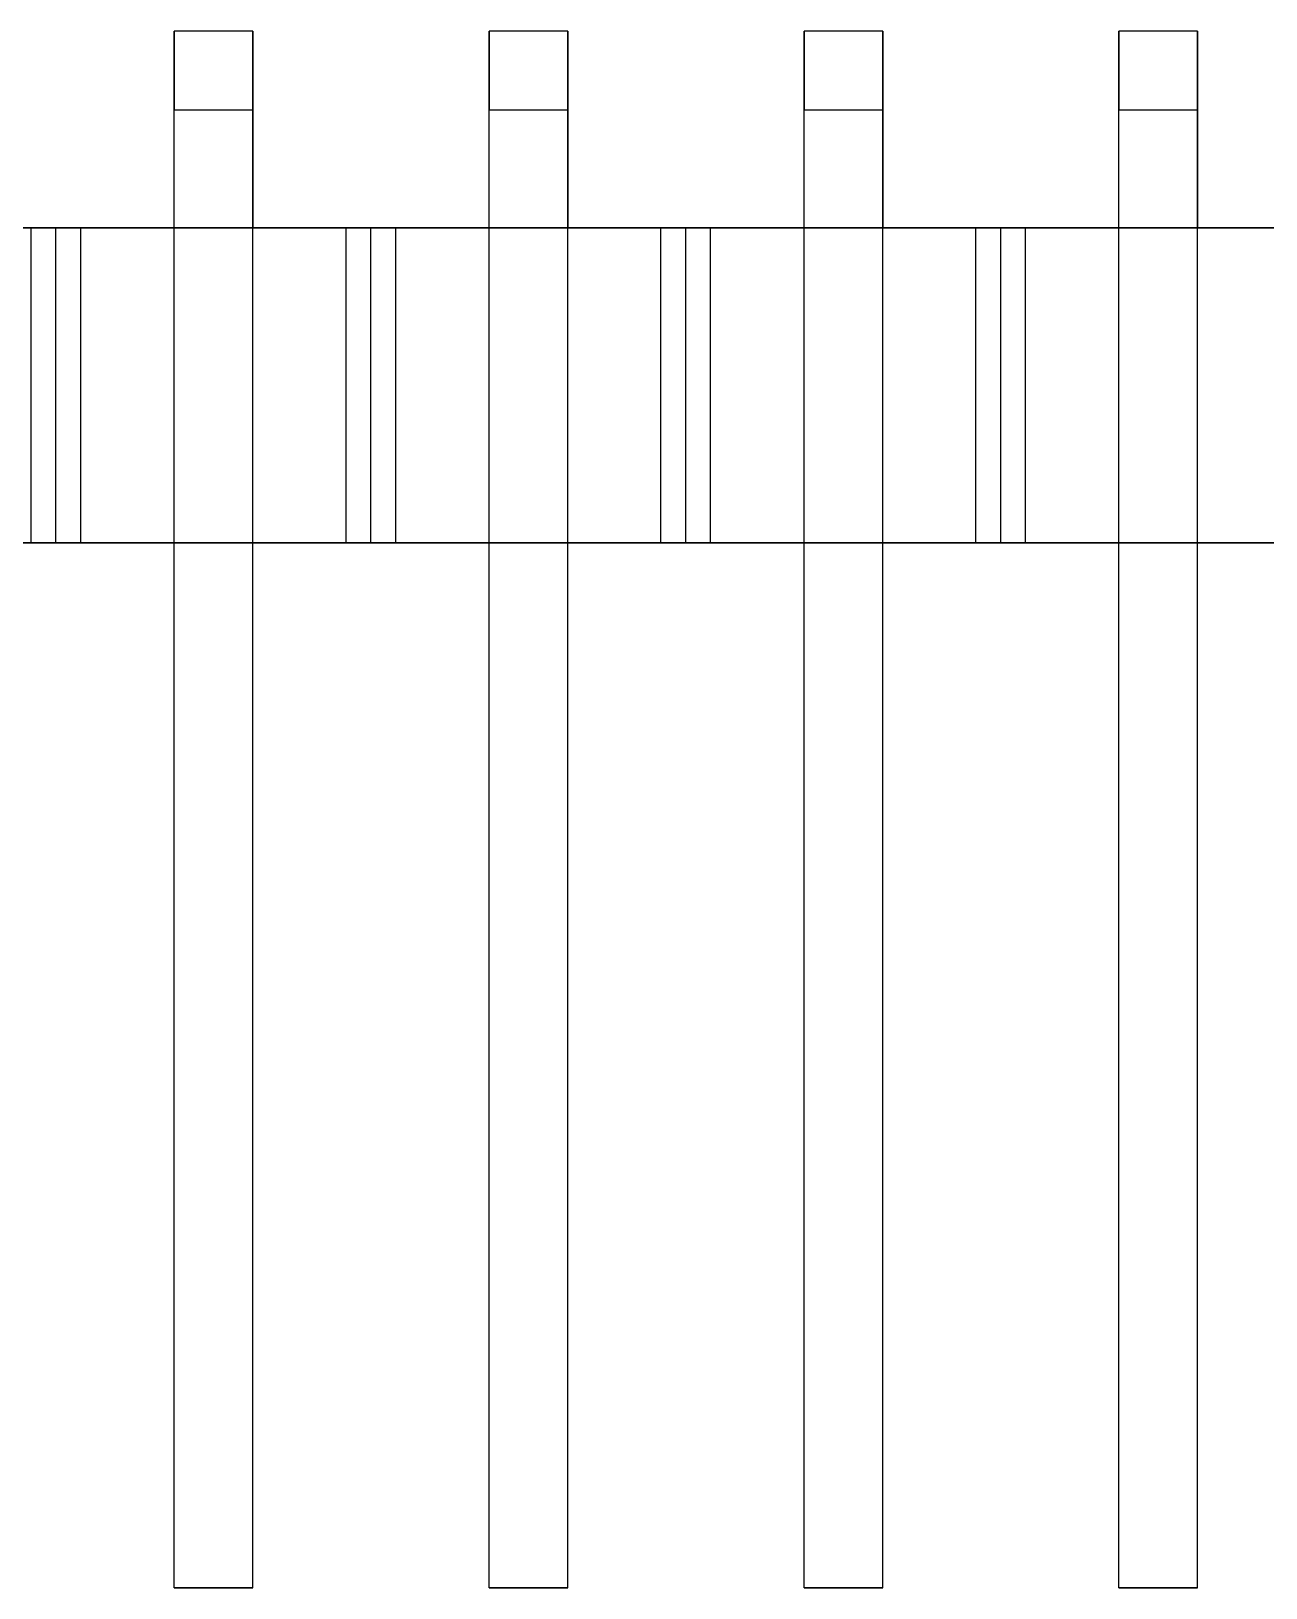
# Model space of a CAD drawing. Extents: x -1.3 to 80, y -12.2 to 0.3.
# Drawn here: x 8.69 to 18.65, y -12.24 to 0.32 of the extents above; entities that cross this region are included whole.
import ezdxf

# ---------------------------------------------------------------- set-up
doc = ezdxf.new("R2010")
doc.units = 0
doc.layers.get('0').update_dxf_attribs({"linetype": 'CONTINUOUS'})

# ---------------------------------------------------------------- blocks, each defined once
blk = doc.blocks.new('*U6')
at = {"color": 254, "extrusion": (1e-16, 1, -2e-16)}
for p, q in [((10.4775, 0.3175, -3.05), (9.8425, 0.3175, -3.05)), ((9.8425, 0.3175, 0.25), (9.8425, 0.3175, -3.05)), ((10.4775, 0.3175, 0.25), (9.8425, 0.3175, 0.25)), ((10.4775, 0.3175, 0.25), (10.4775, 0.3175, -3.05))]:
    blk.add_line(p, q, dxfattribs=at)
at = {"color": 254}
for p, q in [((10.4775, 0.3175, 0.25), (9.8425, 0.3175, 0.25)), ((9.8425, -0.3175, 0.25), (10.4775, -0.3175, 0.25)), ((9.8425, -1.27, 1.2025), (10.4775, -1.27, 1.2025)), ((10.4775, -1.27, 1.8375), (9.8425, -1.27, 1.8375)), ((10.4775, -1.27, 1.8375), (9.8425, -1.27, 1.8375)), ((9.8425, -12.24, 1.8375), (9.8425, -1.27, 1.8375)), ((10.4775, -12.24, 1.8375), (10.4775, -1.27, 1.8375)), ((10.4775, -12.24, 1.8375), (9.8425, -12.24, 1.8375))]:
    blk.add_line(p, q, dxfattribs=at)
at = {"color": 254, "extrusion": (-1, 1e-16, 0)}
for p, q in [((9.8425, 0.3175, 0.25), (9.8425, 0.3175, -3.05)), ((9.8425, 0.3175, -3.05), (9.8425, -0.3175, -3.05)), ((9.8425, -0.3175, 0.25), (9.8425, -0.3175, -3.05)), ((9.8425, -12.24, 1.2025), (9.8425, -1.27, 1.2025)), ((9.8425, -12.24, 1.8375), (9.8425, -1.27, 1.8375)), ((9.8425, -12.24, 1.8375), (9.8425, -12.24, 1.2025))]:
    blk.add_line(p, q, dxfattribs=at)
at = {"color": 254, "extrusion": (0, -2e-16, -1)}
for p, q in [((9.8425, 0.3175, -3.05), (9.8425, -0.3175, -3.05)), ((10.4775, 0.3175, -3.05), (9.8425, 0.3175, -3.05)), ((10.4775, -0.3175, -3.05), (10.4775, 0.3175, -3.05)), ((9.8425, -0.3175, -3.05), (10.4775, -0.3175, -3.05))]:
    blk.add_line(p, q, dxfattribs=at)
at = {"color": 254, "extrusion": (1, -1e-16, 0)}
for p, q in [((10.4775, -0.3175, -3.05), (10.4775, 0.3175, -3.05)), ((10.4775, 0.3175, 0.25), (10.4775, 0.3175, -3.05)), ((10.4775, -0.3175, 0.25), (10.4775, -0.3175, -3.05)), ((10.4775, -12.24, 1.8375), (10.4775, -1.27, 1.8375)), ((10.4775, -12.24, 1.2025), (10.4775, -1.27, 1.2025)), ((10.4775, -12.24, 1.2025), (10.4775, -12.24, 1.8375))]:
    blk.add_line(p, q, dxfattribs=at)
at = {"color": 254, "extrusion": (-1e-16, -1, 2e-16)}
for p, q in [((9.8425, -0.3175, -3.05), (10.4775, -0.3175, -3.05)), ((9.8425, -0.3175, 0.25), (10.4775, -0.3175, 0.25)), ((9.8425, -0.3175, 0.25), (9.8425, -0.3175, -3.05)), ((10.4775, -0.3175, 0.25), (10.4775, -0.3175, -3.05))]:
    blk.add_line(p, q, dxfattribs=at)
at = {"color": 254, "extrusion": (0, -1e-16, -1)}
for p, q in [((9.8425, -1.27, 1.2025), (10.4775, -1.27, 1.2025)), ((9.8425, -12.24, 1.2025), (9.8425, -1.27, 1.2025)), ((10.4775, -12.24, 1.2025), (10.4775, -1.27, 1.2025)), ((9.8425, -12.24, 1.2025), (10.4775, -12.24, 1.2025))]:
    blk.add_line(p, q, dxfattribs=at)
at = {"color": 254, "extrusion": (-1e-16, -1, 1e-16)}
for p, q in [((10.4775, -12.24, 1.8375), (9.8425, -12.24, 1.8375)), ((9.8425, -12.24, 1.8375), (9.8425, -12.24, 1.2025)), ((9.8425, -12.24, 1.2025), (10.4775, -12.24, 1.2025)), ((10.4775, -12.24, 1.2025), (10.4775, -12.24, 1.8375))]:
    blk.add_line(p, q, dxfattribs=at)
at = {"color": 254, "extrusion": (-1, 1e-16, 0)}
for centre, radius in [((1.27, 0.25, -9.8425), 1.5875), ((1.27, 0.25, -9.8425), 1.5875), ((1.27, 0.25, -10.4775), 1.5875), ((1.27, 0.25, -9.8425), 0.9525), ((1.27, 0.25, -9.8425), 0.9525), ((1.27, 0.25, -10.4775), 0.9525)]:
    blk.add_arc(centre, radius, 90, 180, dxfattribs=at)
at = {"color": 254, "extrusion": (1, -1e-16, 0)}
for radius in [1.5875, 0.9525]:
    blk.add_arc((-1.27, 0.25, 10.4775), radius, 0, 90, dxfattribs=at)
blk = doc.blocks.new('*U7')
at = {"color": 254, "extrusion": (1e-16, 1, -2e-16)}
for p, q in [((13.0175, 0.3175, -3.05), (12.3825, 0.3175, -3.05)), ((12.3825, 0.3175, 0.25), (12.3825, 0.3175, -3.05)), ((13.0175, 0.3175, 0.25), (12.3825, 0.3175, 0.25)), ((13.0175, 0.3175, 0.25), (13.0175, 0.3175, -3.05))]:
    blk.add_line(p, q, dxfattribs=at)
at = {"color": 254}
for p, q in [((13.0175, 0.3175, 0.25), (12.3825, 0.3175, 0.25)), ((12.3825, -0.3175, 0.25), (13.0175, -0.3175, 0.25)), ((12.3825, -1.27, 1.2025), (13.0175, -1.27, 1.2025)), ((13.0175, -1.27, 1.8375), (12.3825, -1.27, 1.8375)), ((13.0175, -1.27, 1.8375), (12.3825, -1.27, 1.8375)), ((12.3825, -12.24, 1.8375), (12.3825, -1.27, 1.8375)), ((13.0175, -12.24, 1.8375), (13.0175, -1.27, 1.8375)), ((13.0175, -12.24, 1.8375), (12.3825, -12.24, 1.8375))]:
    blk.add_line(p, q, dxfattribs=at)
at = {"color": 254, "extrusion": (-1, 1e-16, 0)}
for p, q in [((12.3825, 0.3175, 0.25), (12.3825, 0.3175, -3.05)), ((12.3825, 0.3175, -3.05), (12.3825, -0.3175, -3.05)), ((12.3825, -0.3175, 0.25), (12.3825, -0.3175, -3.05)), ((12.3825, -12.24, 1.2025), (12.3825, -1.27, 1.2025)), ((12.3825, -12.24, 1.8375), (12.3825, -1.27, 1.8375)), ((12.3825, -12.24, 1.8375), (12.3825, -12.24, 1.2025))]:
    blk.add_line(p, q, dxfattribs=at)
at = {"color": 254, "extrusion": (0, -2e-16, -1)}
for p, q in [((12.3825, 0.3175, -3.05), (12.3825, -0.3175, -3.05)), ((13.0175, 0.3175, -3.05), (12.3825, 0.3175, -3.05)), ((13.0175, -0.3175, -3.05), (13.0175, 0.3175, -3.05)), ((12.3825, -0.3175, -3.05), (13.0175, -0.3175, -3.05))]:
    blk.add_line(p, q, dxfattribs=at)
at = {"color": 254, "extrusion": (1, -1e-16, 0)}
for p, q in [((13.0175, -0.3175, -3.05), (13.0175, 0.3175, -3.05)), ((13.0175, 0.3175, 0.25), (13.0175, 0.3175, -3.05)), ((13.0175, -0.3175, 0.25), (13.0175, -0.3175, -3.05)), ((13.0175, -12.24, 1.8375), (13.0175, -1.27, 1.8375)), ((13.0175, -12.24, 1.2025), (13.0175, -1.27, 1.2025)), ((13.0175, -12.24, 1.2025), (13.0175, -12.24, 1.8375))]:
    blk.add_line(p, q, dxfattribs=at)
at = {"color": 254, "extrusion": (-1e-16, -1, 2e-16)}
for p, q in [((12.3825, -0.3175, -3.05), (13.0175, -0.3175, -3.05)), ((12.3825, -0.3175, 0.25), (13.0175, -0.3175, 0.25)), ((12.3825, -0.3175, 0.25), (12.3825, -0.3175, -3.05)), ((13.0175, -0.3175, 0.25), (13.0175, -0.3175, -3.05))]:
    blk.add_line(p, q, dxfattribs=at)
at = {"color": 254, "extrusion": (0, -1e-16, -1)}
for p, q in [((12.3825, -1.27, 1.2025), (13.0175, -1.27, 1.2025)), ((12.3825, -12.24, 1.2025), (12.3825, -1.27, 1.2025)), ((13.0175, -12.24, 1.2025), (13.0175, -1.27, 1.2025)), ((12.3825, -12.24, 1.2025), (13.0175, -12.24, 1.2025))]:
    blk.add_line(p, q, dxfattribs=at)
at = {"color": 254, "extrusion": (-1e-16, -1, 1e-16)}
for p, q in [((13.0175, -12.24, 1.8375), (12.3825, -12.24, 1.8375)), ((12.3825, -12.24, 1.8375), (12.3825, -12.24, 1.2025)), ((12.3825, -12.24, 1.2025), (13.0175, -12.24, 1.2025)), ((13.0175, -12.24, 1.2025), (13.0175, -12.24, 1.8375))]:
    blk.add_line(p, q, dxfattribs=at)
at = {"color": 254, "extrusion": (-1, 1e-16, 0)}
for centre, radius in [((1.27, 0.25, -12.3825), 1.5875), ((1.27, 0.25, -12.3825), 1.5875), ((1.27, 0.25, -13.0175), 1.5875), ((1.27, 0.25, -12.3825), 0.9525), ((1.27, 0.25, -12.3825), 0.9525), ((1.27, 0.25, -13.0175), 0.9525)]:
    blk.add_arc(centre, radius, 90, 180, dxfattribs=at)
at = {"color": 254, "extrusion": (1, -1e-16, 0)}
for radius in [1.5875, 0.9525]:
    blk.add_arc((-1.27, 0.25, 13.0175), radius, 0, 90, dxfattribs=at)
blk = doc.blocks.new('*U8')
at = {"color": 254, "extrusion": (1e-16, 1, -2e-16)}
for p, q in [((15.5575, 0.3175, -3.05), (14.9225, 0.3175, -3.05)), ((14.9225, 0.3175, 0.25), (14.9225, 0.3175, -3.05)), ((15.5575, 0.3175, 0.25), (14.9225, 0.3175, 0.25)), ((15.5575, 0.3175, 0.25), (15.5575, 0.3175, -3.05))]:
    blk.add_line(p, q, dxfattribs=at)
at = {"color": 254}
for p, q in [((15.5575, 0.3175, 0.25), (14.9225, 0.3175, 0.25)), ((14.9225, -0.3175, 0.25), (15.5575, -0.3175, 0.25)), ((14.9225, -1.27, 1.2025), (15.5575, -1.27, 1.2025)), ((15.5575, -1.27, 1.8375), (14.9225, -1.27, 1.8375)), ((15.5575, -1.27, 1.8375), (14.9225, -1.27, 1.8375)), ((14.9225, -12.24, 1.8375), (14.9225, -1.27, 1.8375)), ((15.5575, -12.24, 1.8375), (15.5575, -1.27, 1.8375)), ((15.5575, -12.24, 1.8375), (14.9225, -12.24, 1.8375))]:
    blk.add_line(p, q, dxfattribs=at)
at = {"color": 254, "extrusion": (-1, 1e-16, 0)}
for p, q in [((14.9225, 0.3175, 0.25), (14.9225, 0.3175, -3.05)), ((14.9225, 0.3175, -3.05), (14.9225, -0.3175, -3.05)), ((14.9225, -0.3175, 0.25), (14.9225, -0.3175, -3.05)), ((14.9225, -12.24, 1.2025), (14.9225, -1.27, 1.2025)), ((14.9225, -12.24, 1.8375), (14.9225, -1.27, 1.8375)), ((14.9225, -12.24, 1.8375), (14.9225, -12.24, 1.2025))]:
    blk.add_line(p, q, dxfattribs=at)
at = {"color": 254, "extrusion": (0, -2e-16, -1)}
for p, q in [((14.9225, 0.3175, -3.05), (14.9225, -0.3175, -3.05)), ((15.5575, 0.3175, -3.05), (14.9225, 0.3175, -3.05)), ((15.5575, -0.3175, -3.05), (15.5575, 0.3175, -3.05)), ((14.9225, -0.3175, -3.05), (15.5575, -0.3175, -3.05))]:
    blk.add_line(p, q, dxfattribs=at)
at = {"color": 254, "extrusion": (1, -1e-16, 0)}
for p, q in [((15.5575, -0.3175, -3.05), (15.5575, 0.3175, -3.05)), ((15.5575, 0.3175, 0.25), (15.5575, 0.3175, -3.05)), ((15.5575, -0.3175, 0.25), (15.5575, -0.3175, -3.05)), ((15.5575, -12.24, 1.8375), (15.5575, -1.27, 1.8375)), ((15.5575, -12.24, 1.2025), (15.5575, -1.27, 1.2025)), ((15.5575, -12.24, 1.2025), (15.5575, -12.24, 1.8375))]:
    blk.add_line(p, q, dxfattribs=at)
at = {"color": 254, "extrusion": (-1e-16, -1, 2e-16)}
for p, q in [((14.9225, -0.3175, -3.05), (15.5575, -0.3175, -3.05)), ((14.9225, -0.3175, 0.25), (15.5575, -0.3175, 0.25)), ((14.9225, -0.3175, 0.25), (14.9225, -0.3175, -3.05)), ((15.5575, -0.3175, 0.25), (15.5575, -0.3175, -3.05))]:
    blk.add_line(p, q, dxfattribs=at)
at = {"color": 254, "extrusion": (0, -1e-16, -1)}
for p, q in [((14.9225, -1.27, 1.2025), (15.5575, -1.27, 1.2025)), ((14.9225, -12.24, 1.2025), (14.9225, -1.27, 1.2025)), ((15.5575, -12.24, 1.2025), (15.5575, -1.27, 1.2025)), ((14.9225, -12.24, 1.2025), (15.5575, -12.24, 1.2025))]:
    blk.add_line(p, q, dxfattribs=at)
at = {"color": 254, "extrusion": (-1e-16, -1, 1e-16)}
for p, q in [((15.5575, -12.24, 1.8375), (14.9225, -12.24, 1.8375)), ((14.9225, -12.24, 1.8375), (14.9225, -12.24, 1.2025)), ((14.9225, -12.24, 1.2025), (15.5575, -12.24, 1.2025)), ((15.5575, -12.24, 1.2025), (15.5575, -12.24, 1.8375))]:
    blk.add_line(p, q, dxfattribs=at)
at = {"color": 254, "extrusion": (-1, 1e-16, 0)}
for centre, radius in [((1.27, 0.25, -14.9225), 1.5875), ((1.27, 0.25, -14.9225), 1.5875), ((1.27, 0.25, -15.5575), 1.5875), ((1.27, 0.25, -14.9225), 0.9525), ((1.27, 0.25, -14.9225), 0.9525), ((1.27, 0.25, -15.5575), 0.9525)]:
    blk.add_arc(centre, radius, 90, 180, dxfattribs=at)
at = {"color": 254, "extrusion": (1, -1e-16, 0)}
for radius in [1.5875, 0.9525]:
    blk.add_arc((-1.27, 0.25, 15.5575), radius, 0, 90, dxfattribs=at)
blk = doc.blocks.new('*U9')
at = {"color": 254, "extrusion": (1e-16, 1, -2e-16)}
for p, q in [((18.0975, 0.3175, -3.05), (17.4625, 0.3175, -3.05)), ((17.4625, 0.3175, 0.25), (17.4625, 0.3175, -3.05)), ((18.0975, 0.3175, 0.25), (17.4625, 0.3175, 0.25)), ((18.0975, 0.3175, 0.25), (18.0975, 0.3175, -3.05))]:
    blk.add_line(p, q, dxfattribs=at)
at = {"color": 254}
for p, q in [((18.0975, 0.3175, 0.25), (17.4625, 0.3175, 0.25)), ((17.4625, -0.3175, 0.25), (18.0975, -0.3175, 0.25)), ((17.4625, -1.27, 1.2025), (18.0975, -1.27, 1.2025)), ((18.0975, -1.27, 1.8375), (17.4625, -1.27, 1.8375)), ((18.0975, -1.27, 1.8375), (17.4625, -1.27, 1.8375)), ((17.4625, -12.24, 1.8375), (17.4625, -1.27, 1.8375)), ((18.0975, -12.24, 1.8375), (18.0975, -1.27, 1.8375)), ((18.0975, -12.24, 1.8375), (17.4625, -12.24, 1.8375))]:
    blk.add_line(p, q, dxfattribs=at)
at = {"color": 254, "extrusion": (-1, 1e-16, 0)}
for p, q in [((17.4625, 0.3175, 0.25), (17.4625, 0.3175, -3.05)), ((17.4625, 0.3175, -3.05), (17.4625, -0.3175, -3.05)), ((17.4625, -0.3175, 0.25), (17.4625, -0.3175, -3.05)), ((17.4625, -12.24, 1.2025), (17.4625, -1.27, 1.2025)), ((17.4625, -12.24, 1.8375), (17.4625, -1.27, 1.8375)), ((17.4625, -12.24, 1.8375), (17.4625, -12.24, 1.2025))]:
    blk.add_line(p, q, dxfattribs=at)
at = {"color": 254, "extrusion": (0, -2e-16, -1)}
for p, q in [((17.4625, 0.3175, -3.05), (17.4625, -0.3175, -3.05)), ((18.0975, 0.3175, -3.05), (17.4625, 0.3175, -3.05)), ((18.0975, -0.3175, -3.05), (18.0975, 0.3175, -3.05)), ((17.4625, -0.3175, -3.05), (18.0975, -0.3175, -3.05))]:
    blk.add_line(p, q, dxfattribs=at)
at = {"color": 254, "extrusion": (1, -1e-16, 0)}
for p, q in [((18.0975, -0.3175, -3.05), (18.0975, 0.3175, -3.05)), ((18.0975, 0.3175, 0.25), (18.0975, 0.3175, -3.05)), ((18.0975, -0.3175, 0.25), (18.0975, -0.3175, -3.05)), ((18.0975, -12.24, 1.8375), (18.0975, -1.27, 1.8375)), ((18.0975, -12.24, 1.2025), (18.0975, -1.27, 1.2025)), ((18.0975, -12.24, 1.2025), (18.0975, -12.24, 1.8375))]:
    blk.add_line(p, q, dxfattribs=at)
at = {"color": 254, "extrusion": (-1e-16, -1, 2e-16)}
for p, q in [((17.4625, -0.3175, -3.05), (18.0975, -0.3175, -3.05)), ((17.4625, -0.3175, 0.25), (18.0975, -0.3175, 0.25)), ((17.4625, -0.3175, 0.25), (17.4625, -0.3175, -3.05)), ((18.0975, -0.3175, 0.25), (18.0975, -0.3175, -3.05))]:
    blk.add_line(p, q, dxfattribs=at)
at = {"color": 254, "extrusion": (0, -1e-16, -1)}
for p, q in [((17.4625, -1.27, 1.2025), (18.0975, -1.27, 1.2025)), ((17.4625, -12.24, 1.2025), (17.4625, -1.27, 1.2025)), ((18.0975, -12.24, 1.2025), (18.0975, -1.27, 1.2025)), ((17.4625, -12.24, 1.2025), (18.0975, -12.24, 1.2025))]:
    blk.add_line(p, q, dxfattribs=at)
at = {"color": 254, "extrusion": (-1e-16, -1, 1e-16)}
for p, q in [((18.0975, -12.24, 1.8375), (17.4625, -12.24, 1.8375)), ((17.4625, -12.24, 1.8375), (17.4625, -12.24, 1.2025)), ((17.4625, -12.24, 1.2025), (18.0975, -12.24, 1.2025)), ((18.0975, -12.24, 1.2025), (18.0975, -12.24, 1.8375))]:
    blk.add_line(p, q, dxfattribs=at)
at = {"color": 254, "extrusion": (-1, 1e-16, 0)}
for centre, radius in [((1.27, 0.25, -17.4625), 1.5875), ((1.27, 0.25, -17.4625), 1.5875), ((1.27, 0.25, -18.0975), 1.5875), ((1.27, 0.25, -17.4625), 0.9525), ((1.27, 0.25, -17.4625), 0.9525), ((1.27, 0.25, -18.0975), 0.9525)]:
    blk.add_arc(centre, radius, 90, 180, dxfattribs=at)
at = {"color": 254, "extrusion": (1, -1e-16, 0)}
for radius in [1.5875, 0.9525]:
    blk.add_arc((-1.27, 0.25, 18.0975), radius, 0, 90, dxfattribs=at)
blk = doc.blocks.new('*U37')
at = {"color": 250, "extrusion": (-0.707107, 0, -0.707107)}
for p, q in [((6.349, -1.27, 0.2), (6.549, -1.27)), ((6.349, -3.81, 0.2), (6.349, -1.27, 0.2)), ((6.549, -3.81), (6.549, -1.27)), ((6.549, -3.81), (6.349, -3.81, 0.2))]:
    blk.add_line(p, q, dxfattribs=at)
at = {"color": 250, "extrusion": (-0.707107, 0, 0.707107)}
for p, q in [((6.549, -1.27, 2.84), (6.349, -1.27, 2.64)), ((6.349, -3.81, 2.64), (6.349, -1.27, 2.64)), ((6.549, -3.81, 2.84), (6.549, -1.27, 2.84)), ((6.349, -3.81, 2.64), (6.549, -3.81, 2.84))]:
    blk.add_line(p, q, dxfattribs=at)
at = {"color": 250, "extrusion": (-1, 0, 0)}
for p, q in [((6.349, -1.27, 2.64), (6.349, -1.27, 0.2)), ((6.349, -3.81, 0.2), (6.349, -1.27, 0.2)), ((6.349, -3.81, 2.64), (6.349, -1.27, 2.64)), ((6.349, -3.81, 0.2), (6.349, -3.81, 2.64))]:
    blk.add_line(p, q, dxfattribs=at)
at = {"color": 250, "extrusion": (0, 1, 0)}
for p, q in [((6.349, -1.27, 0.2), (6.549, -1.27)), ((6.349, -1.27, 2.64), (6.349, -1.27, 0.2)), ((6.549, -1.27, 2.84), (6.349, -1.27, 2.64)), ((8.689, -1.27, 2.84), (6.549, -1.27, 2.84)), ((6.549, -1.27), (8.689, -1.27)), ((8.889, -1.27, 2.64), (8.689, -1.27, 2.84)), ((8.689, -1.27), (8.889, -1.27, 0.2)), ((8.889, -1.27, 0.2), (8.889, -1.27, 2.64))]:
    blk.add_line(p, q, dxfattribs=at)
at = {"color": 250, "extrusion": (-1e-16, 0, -1)}
for p, q in [((6.549, -1.27), (8.689, -1.27)), ((6.549, -3.81), (6.549, -1.27)), ((8.689, -3.81), (8.689, -1.27)), ((8.689, -3.81), (6.549, -3.81))]:
    blk.add_line(p, q, dxfattribs=at)
at = {"color": 250}
for p, q in [((8.689, -1.27, 2.84), (6.549, -1.27, 2.84)), ((6.549, -3.81, 2.84), (6.549, -1.27, 2.84)), ((8.689, -3.81, 2.84), (8.689, -1.27, 2.84)), ((6.549, -3.81, 2.84), (8.689, -3.81, 2.84))]:
    blk.add_line(p, q, dxfattribs=at)
at = {"color": 250, "extrusion": (0.707107, 0, -0.707107)}
for p, q in [((8.689, -1.27), (8.889, -1.27, 0.2)), ((8.689, -3.81), (8.689, -1.27)), ((8.889, -3.81, 0.2), (8.889, -1.27, 0.2)), ((8.889, -3.81, 0.2), (8.689, -3.81))]:
    blk.add_line(p, q, dxfattribs=at)
at = {"color": 250, "extrusion": (0.707107, 0, 0.707107)}
for p, q in [((8.889, -1.27, 2.64), (8.689, -1.27, 2.84)), ((8.689, -3.81, 2.84), (8.689, -1.27, 2.84)), ((8.889, -3.81, 2.64), (8.889, -1.27, 2.64)), ((8.689, -3.81, 2.84), (8.889, -3.81, 2.64))]:
    blk.add_line(p, q, dxfattribs=at)
at = {"color": 250, "extrusion": (1, 0, 0)}
for p, q in [((8.889, -1.27, 0.2), (8.889, -1.27, 2.64)), ((8.889, -3.81, 2.64), (8.889, -1.27, 2.64)), ((8.889, -3.81, 0.2), (8.889, -1.27, 0.2)), ((8.889, -3.81, 2.64), (8.889, -3.81, 0.2))]:
    blk.add_line(p, q, dxfattribs=at)
at = {"color": 250, "extrusion": (0, -1, 0)}
for p, q in [((6.349, -3.81, 0.2), (6.349, -3.81, 2.64)), ((6.549, -3.81), (6.349, -3.81, 0.2)), ((6.349, -3.81, 2.64), (6.549, -3.81, 2.84)), ((8.689, -3.81), (6.549, -3.81)), ((6.549, -3.81, 2.84), (8.689, -3.81, 2.84)), ((8.889, -3.81, 0.2), (8.689, -3.81)), ((8.689, -3.81, 2.84), (8.889, -3.81, 2.64)), ((8.889, -3.81, 2.64), (8.889, -3.81, 0.2))]:
    blk.add_line(p, q, dxfattribs=at)
blk = doc.blocks.new('*U38')
at = {"color": 250, "extrusion": (-0.707107, 0, -0.707107)}
for p, q in [((8.889, -1.27, 0.2), (9.089, -1.27)), ((8.889, -3.81, 0.2), (8.889, -1.27, 0.2)), ((9.089, -3.81), (9.089, -1.27)), ((9.089, -3.81), (8.889, -3.81, 0.2))]:
    blk.add_line(p, q, dxfattribs=at)
at = {"color": 250, "extrusion": (-0.707107, 0, 0.707107)}
for p, q in [((9.089, -1.27, 2.84), (8.889, -1.27, 2.64)), ((8.889, -3.81, 2.64), (8.889, -1.27, 2.64)), ((9.089, -3.81, 2.84), (9.089, -1.27, 2.84)), ((8.889, -3.81, 2.64), (9.089, -3.81, 2.84))]:
    blk.add_line(p, q, dxfattribs=at)
at = {"color": 250, "extrusion": (-1, 0, 0)}
for p, q in [((8.889, -1.27, 2.64), (8.889, -1.27, 0.2)), ((8.889, -3.81, 0.2), (8.889, -1.27, 0.2)), ((8.889, -3.81, 2.64), (8.889, -1.27, 2.64)), ((8.889, -3.81, 0.2), (8.889, -3.81, 2.64))]:
    blk.add_line(p, q, dxfattribs=at)
at = {"color": 250, "extrusion": (0, 1, 0)}
for p, q in [((8.889, -1.27, 0.2), (9.089, -1.27)), ((8.889, -1.27, 2.64), (8.889, -1.27, 0.2)), ((9.089, -1.27, 2.84), (8.889, -1.27, 2.64)), ((11.229, -1.27, 2.84), (9.089, -1.27, 2.84)), ((9.089, -1.27), (11.229, -1.27)), ((11.429, -1.27, 2.64), (11.229, -1.27, 2.84)), ((11.229, -1.27), (11.429, -1.27, 0.2)), ((11.429, -1.27, 0.2), (11.429, -1.27, 2.64))]:
    blk.add_line(p, q, dxfattribs=at)
at = {"color": 250, "extrusion": (-1e-16, 0, -1)}
for p, q in [((9.089, -1.27), (11.229, -1.27)), ((9.089, -3.81), (9.089, -1.27)), ((11.229, -3.81), (11.229, -1.27)), ((11.229, -3.81), (9.089, -3.81))]:
    blk.add_line(p, q, dxfattribs=at)
at = {"color": 250}
for p, q in [((11.229, -1.27, 2.84), (9.089, -1.27, 2.84)), ((9.089, -3.81, 2.84), (9.089, -1.27, 2.84)), ((11.229, -3.81, 2.84), (11.229, -1.27, 2.84)), ((9.089, -3.81, 2.84), (11.229, -3.81, 2.84))]:
    blk.add_line(p, q, dxfattribs=at)
at = {"color": 250, "extrusion": (0.707107, 0, -0.707107)}
for p, q in [((11.229, -1.27), (11.429, -1.27, 0.2)), ((11.229, -3.81), (11.229, -1.27)), ((11.429, -3.81, 0.2), (11.429, -1.27, 0.2)), ((11.429, -3.81, 0.2), (11.229, -3.81))]:
    blk.add_line(p, q, dxfattribs=at)
at = {"color": 250, "extrusion": (0.707107, 0, 0.707107)}
for p, q in [((11.429, -1.27, 2.64), (11.229, -1.27, 2.84)), ((11.229, -3.81, 2.84), (11.229, -1.27, 2.84)), ((11.429, -3.81, 2.64), (11.429, -1.27, 2.64)), ((11.229, -3.81, 2.84), (11.429, -3.81, 2.64))]:
    blk.add_line(p, q, dxfattribs=at)
at = {"color": 250, "extrusion": (1, 0, 0)}
for p, q in [((11.429, -1.27, 0.2), (11.429, -1.27, 2.64)), ((11.429, -3.81, 2.64), (11.429, -1.27, 2.64)), ((11.429, -3.81, 0.2), (11.429, -1.27, 0.2)), ((11.429, -3.81, 2.64), (11.429, -3.81, 0.2))]:
    blk.add_line(p, q, dxfattribs=at)
at = {"color": 250, "extrusion": (0, -1, 0)}
for p, q in [((8.889, -3.81, 0.2), (8.889, -3.81, 2.64)), ((9.089, -3.81), (8.889, -3.81, 0.2)), ((8.889, -3.81, 2.64), (9.089, -3.81, 2.84)), ((11.229, -3.81), (9.089, -3.81)), ((9.089, -3.81, 2.84), (11.229, -3.81, 2.84)), ((11.429, -3.81, 0.2), (11.229, -3.81)), ((11.229, -3.81, 2.84), (11.429, -3.81, 2.64)), ((11.429, -3.81, 2.64), (11.429, -3.81, 0.2))]:
    blk.add_line(p, q, dxfattribs=at)
blk = doc.blocks.new('*U39')
at = {"color": 250, "extrusion": (-0.707107, 0, -0.707107)}
for p, q in [((11.429, -1.27, 0.2), (11.629, -1.27)), ((11.429, -3.81, 0.2), (11.429, -1.27, 0.2)), ((11.629, -3.81), (11.629, -1.27)), ((11.629, -3.81), (11.429, -3.81, 0.2))]:
    blk.add_line(p, q, dxfattribs=at)
at = {"color": 250, "extrusion": (-0.707107, 0, 0.707107)}
for p, q in [((11.629, -1.27, 2.84), (11.429, -1.27, 2.64)), ((11.429, -3.81, 2.64), (11.429, -1.27, 2.64)), ((11.629, -3.81, 2.84), (11.629, -1.27, 2.84)), ((11.429, -3.81, 2.64), (11.629, -3.81, 2.84))]:
    blk.add_line(p, q, dxfattribs=at)
at = {"color": 250, "extrusion": (-1, 0, 0)}
for p, q in [((11.429, -1.27, 2.64), (11.429, -1.27, 0.2)), ((11.429, -3.81, 0.2), (11.429, -1.27, 0.2)), ((11.429, -3.81, 2.64), (11.429, -1.27, 2.64)), ((11.429, -3.81, 0.2), (11.429, -3.81, 2.64))]:
    blk.add_line(p, q, dxfattribs=at)
at = {"color": 250, "extrusion": (0, 1, 0)}
for p, q in [((11.429, -1.27, 0.2), (11.629, -1.27)), ((11.429, -1.27, 2.64), (11.429, -1.27, 0.2)), ((11.629, -1.27, 2.84), (11.429, -1.27, 2.64)), ((13.769, -1.27, 2.84), (11.629, -1.27, 2.84)), ((11.629, -1.27), (13.769, -1.27)), ((13.969, -1.27, 2.64), (13.769, -1.27, 2.84)), ((13.769, -1.27), (13.969, -1.27, 0.2)), ((13.969, -1.27, 0.2), (13.969, -1.27, 2.64))]:
    blk.add_line(p, q, dxfattribs=at)
at = {"color": 250, "extrusion": (-1e-16, 0, -1)}
for p, q in [((11.629, -1.27), (13.769, -1.27)), ((11.629, -3.81), (11.629, -1.27)), ((13.769, -3.81), (13.769, -1.27)), ((13.769, -3.81), (11.629, -3.81))]:
    blk.add_line(p, q, dxfattribs=at)
at = {"color": 250}
for p, q in [((13.769, -1.27, 2.84), (11.629, -1.27, 2.84)), ((11.629, -3.81, 2.84), (11.629, -1.27, 2.84)), ((13.769, -3.81, 2.84), (13.769, -1.27, 2.84)), ((11.629, -3.81, 2.84), (13.769, -3.81, 2.84))]:
    blk.add_line(p, q, dxfattribs=at)
at = {"color": 250, "extrusion": (0.707107, 0, -0.707107)}
for p, q in [((13.769, -1.27), (13.969, -1.27, 0.2)), ((13.769, -3.81), (13.769, -1.27)), ((13.969, -3.81, 0.2), (13.969, -1.27, 0.2)), ((13.969, -3.81, 0.2), (13.769, -3.81))]:
    blk.add_line(p, q, dxfattribs=at)
at = {"color": 250, "extrusion": (0.707107, 0, 0.707107)}
for p, q in [((13.969, -1.27, 2.64), (13.769, -1.27, 2.84)), ((13.769, -3.81, 2.84), (13.769, -1.27, 2.84)), ((13.969, -3.81, 2.64), (13.969, -1.27, 2.64)), ((13.769, -3.81, 2.84), (13.969, -3.81, 2.64))]:
    blk.add_line(p, q, dxfattribs=at)
at = {"color": 250, "extrusion": (1, 0, 0)}
for p, q in [((13.969, -1.27, 0.2), (13.969, -1.27, 2.64)), ((13.969, -3.81, 2.64), (13.969, -1.27, 2.64)), ((13.969, -3.81, 0.2), (13.969, -1.27, 0.2)), ((13.969, -3.81, 2.64), (13.969, -3.81, 0.2))]:
    blk.add_line(p, q, dxfattribs=at)
at = {"color": 250, "extrusion": (0, -1, 0)}
for p, q in [((11.429, -3.81, 0.2), (11.429, -3.81, 2.64)), ((11.629, -3.81), (11.429, -3.81, 0.2)), ((11.429, -3.81, 2.64), (11.629, -3.81, 2.84)), ((13.769, -3.81), (11.629, -3.81)), ((11.629, -3.81, 2.84), (13.769, -3.81, 2.84)), ((13.969, -3.81, 0.2), (13.769, -3.81)), ((13.769, -3.81, 2.84), (13.969, -3.81, 2.64)), ((13.969, -3.81, 2.64), (13.969, -3.81, 0.2))]:
    blk.add_line(p, q, dxfattribs=at)
blk = doc.blocks.new('*U40')
at = {"color": 250, "extrusion": (-0.707107, 0, -0.707107)}
for p, q in [((13.969, -1.27, 0.2), (14.169, -1.27)), ((13.969, -3.81, 0.2), (13.969, -1.27, 0.2)), ((14.169, -3.81), (14.169, -1.27)), ((14.169, -3.81), (13.969, -3.81, 0.2))]:
    blk.add_line(p, q, dxfattribs=at)
at = {"color": 250, "extrusion": (-0.707107, 0, 0.707107)}
for p, q in [((14.169, -1.27, 2.84), (13.969, -1.27, 2.64)), ((13.969, -3.81, 2.64), (13.969, -1.27, 2.64)), ((14.169, -3.81, 2.84), (14.169, -1.27, 2.84)), ((13.969, -3.81, 2.64), (14.169, -3.81, 2.84))]:
    blk.add_line(p, q, dxfattribs=at)
at = {"color": 250, "extrusion": (-1, 0, 0)}
for p, q in [((13.969, -1.27, 2.64), (13.969, -1.27, 0.2)), ((13.969, -3.81, 0.2), (13.969, -1.27, 0.2)), ((13.969, -3.81, 2.64), (13.969, -1.27, 2.64)), ((13.969, -3.81, 0.2), (13.969, -3.81, 2.64))]:
    blk.add_line(p, q, dxfattribs=at)
at = {"color": 250, "extrusion": (0, 1, 0)}
for p, q in [((13.969, -1.27, 0.2), (14.169, -1.27)), ((13.969, -1.27, 2.64), (13.969, -1.27, 0.2)), ((14.169, -1.27, 2.84), (13.969, -1.27, 2.64)), ((16.309, -1.27, 2.84), (14.169, -1.27, 2.84)), ((14.169, -1.27), (16.309, -1.27)), ((16.509, -1.27, 2.64), (16.309, -1.27, 2.84)), ((16.309, -1.27), (16.509, -1.27, 0.2)), ((16.509, -1.27, 0.2), (16.509, -1.27, 2.64))]:
    blk.add_line(p, q, dxfattribs=at)
at = {"color": 250, "extrusion": (-1e-16, 0, -1)}
for p, q in [((14.169, -1.27), (16.309, -1.27)), ((14.169, -3.81), (14.169, -1.27)), ((16.309, -3.81), (16.309, -1.27)), ((16.309, -3.81), (14.169, -3.81))]:
    blk.add_line(p, q, dxfattribs=at)
at = {"color": 250}
for p, q in [((16.309, -1.27, 2.84), (14.169, -1.27, 2.84)), ((14.169, -3.81, 2.84), (14.169, -1.27, 2.84)), ((16.309, -3.81, 2.84), (16.309, -1.27, 2.84)), ((14.169, -3.81, 2.84), (16.309, -3.81, 2.84))]:
    blk.add_line(p, q, dxfattribs=at)
at = {"color": 250, "extrusion": (0.707107, 0, -0.707107)}
for p, q in [((16.309, -1.27), (16.509, -1.27, 0.2)), ((16.309, -3.81), (16.309, -1.27)), ((16.509, -3.81, 0.2), (16.509, -1.27, 0.2)), ((16.509, -3.81, 0.2), (16.309, -3.81))]:
    blk.add_line(p, q, dxfattribs=at)
at = {"color": 250, "extrusion": (0.707107, 0, 0.707107)}
for p, q in [((16.509, -1.27, 2.64), (16.309, -1.27, 2.84)), ((16.309, -3.81, 2.84), (16.309, -1.27, 2.84)), ((16.509, -3.81, 2.64), (16.509, -1.27, 2.64)), ((16.309, -3.81, 2.84), (16.509, -3.81, 2.64))]:
    blk.add_line(p, q, dxfattribs=at)
at = {"color": 250, "extrusion": (1, 0, 0)}
for p, q in [((16.509, -1.27, 0.2), (16.509, -1.27, 2.64)), ((16.509, -3.81, 2.64), (16.509, -1.27, 2.64)), ((16.509, -3.81, 0.2), (16.509, -1.27, 0.2)), ((16.509, -3.81, 2.64), (16.509, -3.81, 0.2))]:
    blk.add_line(p, q, dxfattribs=at)
at = {"color": 250, "extrusion": (0, -1, 0)}
for p, q in [((13.969, -3.81, 0.2), (13.969, -3.81, 2.64)), ((14.169, -3.81), (13.969, -3.81, 0.2)), ((13.969, -3.81, 2.64), (14.169, -3.81, 2.84)), ((16.309, -3.81), (14.169, -3.81)), ((14.169, -3.81, 2.84), (16.309, -3.81, 2.84)), ((16.509, -3.81, 0.2), (16.309, -3.81)), ((16.309, -3.81, 2.84), (16.509, -3.81, 2.64)), ((16.509, -3.81, 2.64), (16.509, -3.81, 0.2))]:
    blk.add_line(p, q, dxfattribs=at)
blk = doc.blocks.new('*U41')
at = {"color": 250, "extrusion": (-0.707107, 0, -0.707107)}
for p, q in [((16.509, -1.27, 0.2), (16.709, -1.27)), ((16.509, -3.81, 0.2), (16.509, -1.27, 0.2)), ((16.709, -3.81), (16.709, -1.27)), ((16.709, -3.81), (16.509, -3.81, 0.2))]:
    blk.add_line(p, q, dxfattribs=at)
at = {"color": 250, "extrusion": (-0.707107, 0, 0.707107)}
for p, q in [((16.709, -1.27, 2.84), (16.509, -1.27, 2.64)), ((16.509, -3.81, 2.64), (16.509, -1.27, 2.64)), ((16.709, -3.81, 2.84), (16.709, -1.27, 2.84)), ((16.509, -3.81, 2.64), (16.709, -3.81, 2.84))]:
    blk.add_line(p, q, dxfattribs=at)
at = {"color": 250, "extrusion": (-1, 0, 0)}
for p, q in [((16.509, -1.27, 2.64), (16.509, -1.27, 0.2)), ((16.509, -3.81, 0.2), (16.509, -1.27, 0.2)), ((16.509, -3.81, 2.64), (16.509, -1.27, 2.64)), ((16.509, -3.81, 0.2), (16.509, -3.81, 2.64))]:
    blk.add_line(p, q, dxfattribs=at)
at = {"color": 250, "extrusion": (0, 1, 0)}
for p, q in [((16.509, -1.27, 0.2), (16.709, -1.27)), ((16.509, -1.27, 2.64), (16.509, -1.27, 0.2)), ((16.709, -1.27, 2.84), (16.509, -1.27, 2.64)), ((18.849, -1.27, 2.84), (16.709, -1.27, 2.84)), ((16.709, -1.27), (18.849, -1.27)), ((19.049, -1.27, 2.64), (18.849, -1.27, 2.84)), ((18.849, -1.27), (19.049, -1.27, 0.2)), ((19.049, -1.27, 0.2), (19.049, -1.27, 2.64))]:
    blk.add_line(p, q, dxfattribs=at)
at = {"color": 250, "extrusion": (-1e-16, 0, -1)}
for p, q in [((16.709, -1.27), (18.849, -1.27)), ((16.709, -3.81), (16.709, -1.27)), ((18.849, -3.81), (18.849, -1.27)), ((18.849, -3.81), (16.709, -3.81))]:
    blk.add_line(p, q, dxfattribs=at)
at = {"color": 250}
for p, q in [((18.849, -1.27, 2.84), (16.709, -1.27, 2.84)), ((16.709, -3.81, 2.84), (16.709, -1.27, 2.84)), ((18.849, -3.81, 2.84), (18.849, -1.27, 2.84)), ((16.709, -3.81, 2.84), (18.849, -3.81, 2.84))]:
    blk.add_line(p, q, dxfattribs=at)
at = {"color": 250, "extrusion": (0.707107, 0, -0.707107)}
for p, q in [((18.849, -1.27), (19.049, -1.27, 0.2)), ((18.849, -3.81), (18.849, -1.27)), ((19.049, -3.81, 0.2), (19.049, -1.27, 0.2)), ((19.049, -3.81, 0.2), (18.849, -3.81))]:
    blk.add_line(p, q, dxfattribs=at)
at = {"color": 250, "extrusion": (0.707107, 0, 0.707107)}
for p, q in [((19.049, -1.27, 2.64), (18.849, -1.27, 2.84)), ((18.849, -3.81, 2.84), (18.849, -1.27, 2.84)), ((19.049, -3.81, 2.64), (19.049, -1.27, 2.64)), ((18.849, -3.81, 2.84), (19.049, -3.81, 2.64))]:
    blk.add_line(p, q, dxfattribs=at)
at = {"color": 250, "extrusion": (1, 0, 0)}
for p, q in [((19.049, -1.27, 0.2), (19.049, -1.27, 2.64)), ((19.049, -3.81, 2.64), (19.049, -1.27, 2.64)), ((19.049, -3.81, 0.2), (19.049, -1.27, 0.2)), ((19.049, -3.81, 2.64), (19.049, -3.81, 0.2))]:
    blk.add_line(p, q, dxfattribs=at)
at = {"color": 250, "extrusion": (0, -1, 0)}
for p, q in [((16.509, -3.81, 0.2), (16.509, -3.81, 2.64)), ((16.709, -3.81), (16.509, -3.81, 0.2)), ((16.509, -3.81, 2.64), (16.709, -3.81, 2.84)), ((18.849, -3.81), (16.709, -3.81)), ((16.709, -3.81, 2.84), (18.849, -3.81, 2.84)), ((19.049, -3.81, 0.2), (18.849, -3.81)), ((18.849, -3.81, 2.84), (19.049, -3.81, 2.64)), ((19.049, -3.81, 2.64), (19.049, -3.81, 0.2))]:
    blk.add_line(p, q, dxfattribs=at)

msp = doc.modelspace()

# ---------------------------------------------------------------- block references
for name in ['*U6', '*U7', '*U8', '*U9', '*U37', '*U38', '*U39', '*U40', '*U41']:
    msp.add_blockref(name, (0, 0))

doc.saveas('drawing.dxf')
